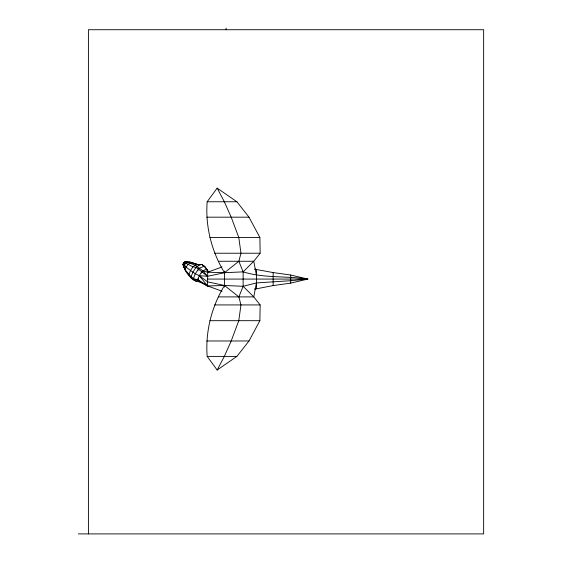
<?xml version="1.0" encoding="UTF-8"?>
<svg xmlns="http://www.w3.org/2000/svg" width="562" height="562" viewBox="0 0 562 562"><rect width="100%" height="100%" fill="white"/><g stroke="black" fill="none" stroke-linecap="round" stroke-linejoin="round"><path stroke-width="0.84" d="M217.15 370.042L224.343 356.399L231.193 340.979L238.78 320.684L240.965 304.927L238.864 296.898L224.477 285.461C211.656 306.648 205.242 331.664 207.174 356.399L217.15 370.042L236.883 356.399L249.008 340.979L259.876 320.684L260.157 304.927L253.778 296.898L243.128 286.297L224.477 285.461L207.589 285.939L199.819 281.983L197.929 280.389C189.773 279.82 185.249 271.467 182.917 264.54C186.401 256.897 195.794 266.711 201.744 264.379L205.27 267.182L207.715 270.343L207.68 272.05M217.15 188.115L224.343 201.758L231.193 217.178L238.78 237.473L240.965 253.23L238.864 261.26L224.477 272.696C211.656 251.516 205.242 226.493 207.174 201.758L217.15 188.115L236.883 201.758L249.008 217.178L259.876 237.473L260.157 253.23L253.778 261.26L243.128 271.86L224.477 272.696L207.589 272.226L202.959 270.933L195.056 265.138L187.589 262.299L184.989 261.766L183.289 263.416L186.078 267.105L190.504 270.498L195.26 273.75L199.285 275.661L207.589 281.857L224.477 285.461M254.797 269.205L273.146 272.577L290.716 275.022L307.807 279.068L290.716 280.705L256.42 282.925L253.778 296.898L218.442 296.898M184.217 267.294L183.233 265.067L184.111 262.292L192.928 266.831L196.187 267.393L207.589 276.3L224.477 272.696M202.51 271.769L202.959 270.933L207.589 276.3L199.285 275.661L207.589 285.939L197.929 280.389L197.761 279.553C199.215 275.183 201.568 270.371 206.542 269.346L207.715 270.343L207.589 285.939L222.067 291.221M238.864 296.898L243.128 286.297L243.128 271.86L238.864 261.26M184.406 262.868L184.989 261.766M197.796 270.357L199.608 268.081L204.301 266.198L205.27 267.182M190.469 262.278L192.731 262.784L189.872 263.149L187.968 264.414L186.078 267.105L185.102 269.795C188.958 273.645 191.445 279.504 197.761 279.553L198.449 278.253M201.21 273.069L201.898 271.769M198.498 269.043L195.26 273.75L193.49 278.45L193.588 279.412L196.271 281.295L199.819 281.983M196.264 264.372L195.351 264.084L196.784 264.379M186.373 261.611L183.992 262.602L182.917 264.54L183.233 265.067M222.067 266.936L207.589 272.226L206.542 269.346L204.301 266.198L201.744 264.379C195.717 265.756 192.759 271.643 191.059 277.038L191.15 278.021L193.405 280.052L196.271 281.295M254.86 289.128L273.146 285.58L290.716 283.115L307.807 279.068C286.332 275.773 264.042 278.387 243.128 271.86M243.128 286.297L256.42 282.925M254.797 288.952L256.42 288.58L256.42 269.584L254.86 269.029M189.591 262.082L185.952 263.058L184.329 265.166L183.711 267.273L184.54 268.032L185.671 271.053M207.174 201.758L236.883 201.758M206.795 217.178L249.008 217.178M209.879 237.473L259.876 237.473M214.67 253.23L260.157 253.23M218.442 261.26L253.778 261.26L256.42 275.232M207.589 279.082L307.807 279.068M214.67 304.927L260.157 304.927M209.879 320.684L259.876 320.684M206.795 340.979L249.008 340.979M207.174 356.399L236.883 356.399M78.357 533.9L483.643 533.9L483.643 29.73L88.41 29.73L88.41 533.9M193.391 263.044L198.154 264.632L195.056 265.138L192.928 266.831L190.504 270.498L189.036 274.158L189.352 275.851M197.691 264.66L198.604 264.941M197.761 279.553L207.589 285.939M185.544 266.507L186.514 267.435M290.716 275.022L290.716 283.115M273.146 272.549L273.146 285.594M226.107 28.1L226.107 29.73M224.477 271.039L224.477 287.119M184.111 262.292L182.917 264.54L184.329 265.166L184.111 262.292"/></g></svg>
